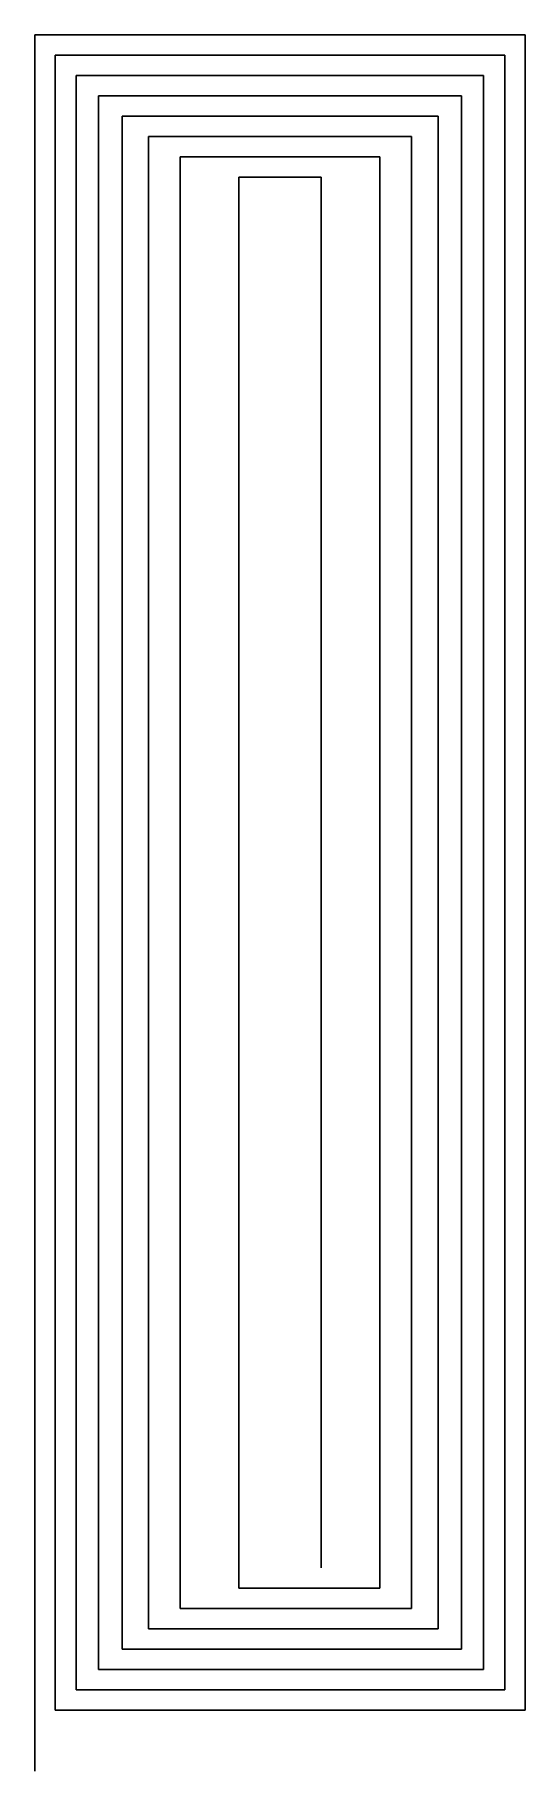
# Model space of a CAD drawing. Extents: x 2 to 98, y -170 to 170.
import ezdxf

# ---------------------------------------------------------------- set-up
doc = ezdxf.new("R2010")
doc.units = 0
doc.layers.add('MyLines', color=7, linetype='Continuous')

msp = doc.modelspace()

# ---------------------------------------------------------------- linework, layer by layer
at = {"layer": 'MyLines'}
for p, q in [((1.99, -161.56), (1.99, 169.5)), ((1.99, 169.5), (1.99, 169.5)), ((1.99, 169.5), (3.94, 169.5)), ((3.94, 169.5), (5.9, 169.5)), ((5.9, 169.5), (7.85, 169.5)), ((7.85, 169.5), (9.81, 169.5)), ((9.81, 169.5), (11.76, 169.5)), ((11.76, 169.5), (13.72, 169.5)), ((13.72, 169.5), (15.67, 169.5)), ((15.67, 169.5), (17.62, 169.5)), ((17.62, 169.5), (19.58, 169.5)), ((19.58, 169.5), (21.53, 169.5)), ((21.53, 169.5), (23.49, 169.5)), ((23.49, 169.5), (25.44, 169.5)), ((25.44, 169.5), (27.4, 169.5)), ((27.4, 169.5), (29.35, 169.5)), ((29.35, 169.5), (31.31, 169.5)), ((31.31, 169.5), (33.26, 169.5)), ((33.26, 169.5), (35.21, 169.5)), ((35.21, 169.5), (37.17, 169.5)), ((37.17, 169.5), (39.12, 169.5)), ((39.12, 169.5), (41.08, 169.5)), ((41.08, 169.5), (43.03, 169.5)), ((43.03, 169.5), (44.99, 169.5)), ((44.99, 169.5), (46.94, 169.5)), ((46.94, 169.5), (48.9, 169.5)), ((48.9, 169.5), (50.85, 169.5)), ((50.85, 169.5), (52.8, 169.5)), ((52.8, 169.5), (54.76, 169.5)), ((54.76, 169.5), (56.71, 169.5)), ((56.71, 169.5), (58.67, 169.5)), ((58.67, 169.5), (60.62, 169.5)), ((60.62, 169.5), (62.58, 169.5)), ((62.58, 169.5), (64.53, 169.5)), ((64.53, 169.5), (66.49, 169.5)), ((66.49, 169.5), (68.44, 169.5)), ((68.44, 169.5), (70.39, 169.5)), ((70.39, 169.5), (72.35, 169.5)), ((72.35, 169.5), (74.3, 169.5)), ((74.3, 169.5), (76.26, 169.5)), ((76.26, 169.5), (78.21, 169.5)), ((78.21, 169.5), (80.17, 169.5)), ((80.17, 169.5), (82.12, 169.5)), ((82.12, 169.5), (84.08, 169.5)), ((84.08, 169.5), (86.03, 169.5)), ((86.03, 169.5), (87.98, 169.5)), ((87.98, 169.5), (89.94, 169.5)), ((89.94, 169.5), (91.89, 169.5)), ((91.89, 169.5), (93.85, 169.5)), ((93.85, 169.5), (95.8, 169.5)), ((95.8, 169.5), (97.76, 169.5)), ((97.76, 169.5), (97.76, -157.59)), ((6, -157.59), (6, 165.53)), ((6, 165.53), (6, 165.53)), ((6, 165.53), (7.79, 165.53)), ((7.79, 165.53), (9.58, 165.53)), ((9.58, 165.53), (11.37, 165.53)), ((11.37, 165.53), (13.16, 165.53)), ((13.16, 165.53), (14.95, 165.53)), ((14.95, 165.53), (16.75, 165.53)), ((16.75, 165.53), (18.54, 165.53)), ((18.54, 165.53), (20.33, 165.53)), ((20.33, 165.53), (22.12, 165.53)), ((22.12, 165.53), (23.91, 165.53)), ((23.91, 165.53), (25.7, 165.53)), ((25.7, 165.53), (27.49, 165.53)), ((27.49, 165.53), (29.28, 165.53)), ((29.28, 165.53), (31.07, 165.53)), ((31.07, 165.53), (32.86, 165.53)), ((32.86, 165.53), (34.65, 165.53)), ((34.65, 165.53), (36.44, 165.53)), ((36.44, 165.53), (38.23, 165.53)), ((38.23, 165.53), (40.02, 165.53)), ((40.02, 165.53), (41.81, 165.53)), ((41.81, 165.53), (43.61, 165.53)), ((43.61, 165.53), (45.4, 165.53)), ((45.4, 165.53), (47.19, 165.53)), ((47.19, 165.53), (48.98, 165.53)), ((48.98, 165.53), (50.77, 165.53)), ((50.77, 165.53), (52.56, 165.53)), ((52.56, 165.53), (54.35, 165.53)), ((54.35, 165.53), (56.14, 165.53)), ((56.14, 165.53), (57.93, 165.53)), ((57.93, 165.53), (59.72, 165.53)), ((59.72, 165.53), (61.51, 165.53)), ((61.51, 165.53), (63.3, 165.53)), ((63.3, 165.53), (65.09, 165.53)), ((65.09, 165.53), (66.88, 165.53)), ((66.88, 165.53), (68.68, 165.53)), ((68.68, 165.53), (70.47, 165.53)), ((70.47, 165.53), (72.26, 165.53)), ((72.26, 165.53), (74.05, 165.53)), ((74.05, 165.53), (75.84, 165.53)), ((75.84, 165.53), (77.63, 165.53)), ((77.63, 165.53), (79.42, 165.53)), ((79.42, 165.53), (81.21, 165.53)), ((81.21, 165.53), (83, 165.53)), ((83, 165.53), (84.79, 165.53)), ((84.79, 165.53), (86.58, 165.53)), ((86.58, 165.53), (88.37, 165.53)), ((88.37, 165.53), (90.16, 165.53)), ((90.16, 165.53), (91.95, 165.53)), ((91.95, 165.53), (93.74, 165.53)), ((93.74, 165.53), (93.74, -153.62)), ((10.11, -153.62), (10.11, 161.56)), ((10.11, 161.56), (10.11, 161.56)), ((10.11, 161.56), (11.74, 161.56)), ((11.74, 161.56), (13.36, 161.56)), ((13.36, 161.56), (14.98, 161.56)), ((14.98, 161.56), (16.6, 161.56)), ((16.6, 161.56), (18.23, 161.56)), ((18.23, 161.56), (19.85, 161.56)), ((19.85, 161.56), (21.47, 161.56)), ((21.47, 161.56), (23.1, 161.56)), ((23.1, 161.56), (24.72, 161.56)), ((24.72, 161.56), (26.34, 161.56)), ((26.34, 161.56), (27.96, 161.56)), ((27.96, 161.56), (29.59, 161.56)), ((29.59, 161.56), (31.21, 161.56)), ((31.21, 161.56), (32.83, 161.56)), ((32.83, 161.56), (34.46, 161.56)), ((34.46, 161.56), (36.08, 161.56)), ((36.08, 161.56), (37.7, 161.56)), ((37.7, 161.56), (39.32, 161.56)), ((39.32, 161.56), (40.95, 161.56)), ((40.95, 161.56), (42.57, 161.56)), ((42.57, 161.56), (44.19, 161.56)), ((44.19, 161.56), (45.82, 161.56)), ((45.82, 161.56), (47.44, 161.56)), ((47.44, 161.56), (49.06, 161.56)), ((49.06, 161.56), (50.68, 161.56)), ((50.68, 161.56), (52.31, 161.56)), ((52.31, 161.56), (53.93, 161.56)), ((53.93, 161.56), (55.55, 161.56)), ((55.55, 161.56), (57.18, 161.56)), ((57.18, 161.56), (58.8, 161.56)), ((58.8, 161.56), (60.42, 161.56)), ((60.42, 161.56), (62.04, 161.56)), ((62.04, 161.56), (63.67, 161.56)), ((63.67, 161.56), (65.29, 161.56)), ((65.29, 161.56), (66.91, 161.56)), ((66.91, 161.56), (68.54, 161.56)), ((68.54, 161.56), (70.16, 161.56)), ((70.16, 161.56), (71.78, 161.56)), ((71.78, 161.56), (73.4, 161.56)), ((73.4, 161.56), (75.03, 161.56)), ((75.03, 161.56), (76.65, 161.56)), ((76.65, 161.56), (78.27, 161.56)), ((78.27, 161.56), (79.9, 161.56)), ((79.9, 161.56), (81.52, 161.56)), ((81.52, 161.56), (83.14, 161.56)), ((83.14, 161.56), (84.76, 161.56)), ((84.76, 161.56), (86.39, 161.56)), ((86.39, 161.56), (88.01, 161.56)), ((88.01, 161.56), (89.63, 161.56)), ((89.63, 161.56), (89.63, -149.66)), ((14.41, -149.66), (14.41, 157.59)), ((14.41, 157.59), (14.41, 157.59)), ((14.41, 157.59), (15.86, 157.59)), ((15.86, 157.59), (17.31, 157.59)), ((17.31, 157.59), (18.76, 157.59)), ((18.76, 157.59), (20.2, 157.59)), ((20.2, 157.59), (21.65, 157.59)), ((21.65, 157.59), (23.1, 157.59)), ((23.1, 157.59), (24.55, 157.59)), ((24.55, 157.59), (25.99, 157.59)), ((25.99, 157.59), (27.44, 157.59)), ((27.44, 157.59), (28.89, 157.59)), ((28.89, 157.59), (30.33, 157.59)), ((30.33, 157.59), (31.78, 157.59)), ((31.78, 157.59), (33.23, 157.59)), ((33.23, 157.59), (34.68, 157.59)), ((34.68, 157.59), (36.12, 157.59)), ((36.12, 157.59), (37.57, 157.59)), ((37.57, 157.59), (39.02, 157.59)), ((39.02, 157.59), (40.47, 157.59)), ((40.47, 157.59), (41.91, 157.59)), ((41.91, 157.59), (43.36, 157.59)), ((43.36, 157.59), (44.81, 157.59)), ((44.81, 157.59), (46.25, 157.59)), ((46.25, 157.59), (47.7, 157.59)), ((47.7, 157.59), (49.15, 157.59)), ((49.15, 157.59), (50.6, 157.59)), ((50.6, 157.59), (52.04, 157.59)), ((52.04, 157.59), (53.49, 157.59)), ((53.49, 157.59), (54.94, 157.59)), ((54.94, 157.59), (56.39, 157.59)), ((56.39, 157.59), (57.83, 157.59)), ((57.83, 157.59), (59.28, 157.59)), ((59.28, 157.59), (60.73, 157.59)), ((60.73, 157.59), (62.17, 157.59)), ((62.17, 157.59), (63.62, 157.59)), ((63.62, 157.59), (65.07, 157.59)), ((65.07, 157.59), (66.52, 157.59)), ((66.52, 157.59), (67.96, 157.59)), ((67.96, 157.59), (69.41, 157.59)), ((69.41, 157.59), (70.86, 157.59)), ((70.86, 157.59), (72.31, 157.59)), ((72.31, 157.59), (73.75, 157.59)), ((73.75, 157.59), (75.2, 157.59)), ((75.2, 157.59), (76.65, 157.59)), ((76.65, 157.59), (78.09, 157.59)), ((78.09, 157.59), (79.54, 157.59)), ((79.54, 157.59), (80.99, 157.59)), ((80.99, 157.59), (82.44, 157.59)), ((82.44, 157.59), (83.88, 157.59)), ((83.88, 157.59), (85.33, 157.59)), ((85.33, 157.59), (85.33, -145.69)), ((19.03, -145.69), (19.03, 153.62)), ((19.03, 153.62), (19.03, 153.62)), ((19.03, 153.62), (20.29, 153.62)), ((20.29, 153.62), (21.55, 153.62)), ((21.55, 153.62), (22.81, 153.62)), ((22.81, 153.62), (24.07, 153.62)), ((24.07, 153.62), (25.32, 153.62)), ((25.32, 153.62), (26.58, 153.62)), ((26.58, 153.62), (27.84, 153.62)), ((27.84, 153.62), (29.1, 153.62)), ((29.1, 153.62), (30.36, 153.62)), ((30.36, 153.62), (31.62, 153.62)), ((31.62, 153.62), (32.88, 153.62)), ((32.88, 153.62), (34.14, 153.62)), ((34.14, 153.62), (35.4, 153.62)), ((35.4, 153.62), (36.65, 153.62)), ((36.65, 153.62), (37.91, 153.62)), ((37.91, 153.62), (39.17, 153.62)), ((39.17, 153.62), (40.43, 153.62)), ((40.43, 153.62), (41.69, 153.62)), ((41.69, 153.62), (42.95, 153.62)), ((42.95, 153.62), (44.21, 153.62)), ((44.21, 153.62), (45.47, 153.62)), ((45.47, 153.62), (46.73, 153.62)), ((46.73, 153.62), (47.98, 153.62)), ((47.98, 153.62), (49.24, 153.62)), ((49.24, 153.62), (50.5, 153.62)), ((50.5, 153.62), (51.76, 153.62)), ((51.76, 153.62), (53.02, 153.62)), ((53.02, 153.62), (54.28, 153.62)), ((54.28, 153.62), (55.54, 153.62)), ((55.54, 153.62), (56.8, 153.62)), ((56.8, 153.62), (58.06, 153.62)), ((58.06, 153.62), (59.31, 153.62)), ((59.31, 153.62), (60.57, 153.62)), ((60.57, 153.62), (61.83, 153.62)), ((61.83, 153.62), (63.09, 153.62)), ((63.09, 153.62), (64.35, 153.62)), ((64.35, 153.62), (65.61, 153.62)), ((65.61, 153.62), (66.87, 153.62)), ((66.87, 153.62), (68.13, 153.62)), ((68.13, 153.62), (69.39, 153.62)), ((69.39, 153.62), (70.64, 153.62)), ((70.64, 153.62), (71.9, 153.62)), ((71.9, 153.62), (73.16, 153.62)), ((73.16, 153.62), (74.42, 153.62)), ((74.42, 153.62), (75.68, 153.62)), ((75.68, 153.62), (76.94, 153.62)), ((76.94, 153.62), (78.2, 153.62)), ((78.2, 153.62), (79.46, 153.62)), ((79.46, 153.62), (80.72, 153.62)), ((80.72, 153.62), (80.72, -141.72)), ((24.18, -141.72), (24.18, 149.66)), ((24.18, 149.66), (24.18, 149.66)), ((24.18, 149.66), (25.23, 149.66)), ((25.23, 149.66), (26.28, 149.66)), ((26.28, 149.66), (27.33, 149.66)), ((27.33, 149.66), (28.38, 149.66)), ((28.38, 149.66), (29.42, 149.66)), ((29.42, 149.66), (30.47, 149.66)), ((30.47, 149.66), (31.52, 149.66)), ((31.52, 149.66), (32.57, 149.66)), ((32.57, 149.66), (33.62, 149.66)), ((33.62, 149.66), (34.67, 149.66)), ((34.67, 149.66), (35.72, 149.66)), ((35.72, 149.66), (36.76, 149.66)), ((36.76, 149.66), (37.81, 149.66)), ((37.81, 149.66), (38.86, 149.66)), ((38.86, 149.66), (39.91, 149.66)), ((39.91, 149.66), (40.96, 149.66)), ((40.96, 149.66), (42.01, 149.66)), ((42.01, 149.66), (43.06, 149.66)), ((43.06, 149.66), (44.11, 149.66)), ((44.11, 149.66), (45.15, 149.66)), ((45.15, 149.66), (46.2, 149.66)), ((46.2, 149.66), (47.25, 149.66)), ((47.25, 149.66), (48.3, 149.66)), ((48.3, 149.66), (49.35, 149.66)), ((49.35, 149.66), (50.4, 149.66)), ((50.4, 149.66), (51.45, 149.66)), ((51.45, 149.66), (52.49, 149.66)), ((52.49, 149.66), (53.54, 149.66)), ((53.54, 149.66), (54.59, 149.66)), ((54.59, 149.66), (55.64, 149.66)), ((55.64, 149.66), (56.69, 149.66)), ((56.69, 149.66), (57.74, 149.66)), ((57.74, 149.66), (58.79, 149.66)), ((58.79, 149.66), (59.84, 149.66)), ((59.84, 149.66), (60.88, 149.66)), ((60.88, 149.66), (61.93, 149.66)), ((61.93, 149.66), (62.98, 149.66)), ((62.98, 149.66), (64.03, 149.66)), ((64.03, 149.66), (65.08, 149.66)), ((65.08, 149.66), (66.13, 149.66)), ((66.13, 149.66), (67.18, 149.66)), ((67.18, 149.66), (68.22, 149.66)), ((68.22, 149.66), (69.27, 149.66)), ((69.27, 149.66), (70.32, 149.66)), ((70.32, 149.66), (71.37, 149.66)), ((71.37, 149.66), (72.42, 149.66)), ((72.42, 149.66), (73.47, 149.66)), ((73.47, 149.66), (74.52, 149.66)), ((74.52, 149.66), (75.56, 149.66)), ((75.56, 149.66), (75.56, -137.75)), ((30.38, -137.75), (30.38, 145.69)), ((30.38, 145.69), (30.38, 145.69)), ((30.38, 145.69), (31.17, 145.69)), ((31.17, 145.69), (31.97, 145.69)), ((31.97, 145.69), (32.76, 145.69)), ((32.76, 145.69), (33.56, 145.69)), ((33.56, 145.69), (34.36, 145.69)), ((34.36, 145.69), (35.15, 145.69)), ((35.15, 145.69), (35.95, 145.69)), ((35.95, 145.69), (36.74, 145.69)), ((36.74, 145.69), (37.54, 145.69)), ((37.54, 145.69), (38.33, 145.69)), ((38.33, 145.69), (39.13, 145.69)), ((39.13, 145.69), (39.93, 145.69)), ((39.93, 145.69), (40.72, 145.69)), ((40.72, 145.69), (41.52, 145.69)), ((41.52, 145.69), (42.31, 145.69)), ((42.31, 145.69), (43.11, 145.69)), ((43.11, 145.69), (43.9, 145.69)), ((43.9, 145.69), (44.7, 145.69)), ((44.7, 145.69), (45.5, 145.69)), ((45.5, 145.69), (46.29, 145.69)), ((46.29, 145.69), (47.09, 145.69)), ((47.09, 145.69), (47.88, 145.69)), ((47.88, 145.69), (48.68, 145.69)), ((48.68, 145.69), (49.47, 145.69)), ((49.47, 145.69), (50.27, 145.69)), ((50.27, 145.69), (51.07, 145.69)), ((51.07, 145.69), (51.86, 145.69)), ((51.86, 145.69), (52.66, 145.69)), ((52.66, 145.69), (53.45, 145.69)), ((53.45, 145.69), (54.25, 145.69)), ((54.25, 145.69), (55.05, 145.69)), ((55.05, 145.69), (55.84, 145.69)), ((55.84, 145.69), (56.64, 145.69)), ((56.64, 145.69), (57.43, 145.69)), ((57.43, 145.69), (58.23, 145.69)), ((58.23, 145.69), (59.02, 145.69)), ((59.02, 145.69), (59.82, 145.69)), ((59.82, 145.69), (60.62, 145.69)), ((60.62, 145.69), (61.41, 145.69)), ((61.41, 145.69), (62.21, 145.69)), ((62.21, 145.69), (63, 145.69)), ((63, 145.69), (63.8, 145.69)), ((63.8, 145.69), (64.59, 145.69)), ((64.59, 145.69), (65.39, 145.69)), ((65.39, 145.69), (66.19, 145.69)), ((66.19, 145.69), (66.98, 145.69)), ((66.98, 145.69), (67.78, 145.69)), ((67.78, 145.69), (68.57, 145.69)), ((68.57, 145.69), (69.37, 145.69)), ((69.37, 145.69), (69.37, -133.78)), ((41.85, -133.78), (41.85, 141.72)), ((41.85, 141.72), (41.85, 141.72)), ((41.85, 141.72), (42.18, 141.72)), ((42.18, 141.72), (42.51, 141.72)), ((42.51, 141.72), (42.83, 141.72)), ((42.83, 141.72), (43.16, 141.72)), ((43.16, 141.72), (43.49, 141.72)), ((43.49, 141.72), (43.81, 141.72)), ((43.81, 141.72), (44.14, 141.72)), ((44.14, 141.72), (44.47, 141.72)), ((44.47, 141.72), (44.8, 141.72)), ((44.8, 141.72), (45.12, 141.72)), ((45.12, 141.72), (45.45, 141.72)), ((45.45, 141.72), (45.78, 141.72)), ((45.78, 141.72), (46.11, 141.72)), ((46.11, 141.72), (46.43, 141.72)), ((46.43, 141.72), (46.76, 141.72)), ((46.76, 141.72), (47.09, 141.72)), ((47.09, 141.72), (47.42, 141.72)), ((47.42, 141.72), (47.74, 141.72)), ((47.74, 141.72), (48.07, 141.72)), ((48.07, 141.72), (48.4, 141.72)), ((48.4, 141.72), (48.73, 141.72)), ((48.73, 141.72), (49.05, 141.72)), ((49.05, 141.72), (49.38, 141.72)), ((49.38, 141.72), (49.71, 141.72)), ((49.71, 141.72), (50.04, 141.72)), ((50.04, 141.72), (50.36, 141.72)), ((50.36, 141.72), (50.69, 141.72)), ((50.69, 141.72), (51.02, 141.72)), ((51.02, 141.72), (51.35, 141.72)), ((51.35, 141.72), (51.67, 141.72)), ((51.67, 141.72), (52, 141.72)), ((52, 141.72), (52.33, 141.72)), ((52.33, 141.72), (52.66, 141.72)), ((52.66, 141.72), (52.98, 141.72)), ((52.98, 141.72), (53.31, 141.72)), ((53.31, 141.72), (53.64, 141.72)), ((53.64, 141.72), (53.97, 141.72)), ((53.97, 141.72), (54.29, 141.72)), ((54.29, 141.72), (54.62, 141.72)), ((54.62, 141.72), (54.95, 141.72)), ((54.95, 141.72), (55.28, 141.72)), ((55.28, 141.72), (55.6, 141.72)), ((55.6, 141.72), (55.93, 141.72)), ((55.93, 141.72), (56.26, 141.72)), ((56.26, 141.72), (56.59, 141.72)), ((56.59, 141.72), (56.91, 141.72)), ((56.91, 141.72), (57.24, 141.72)), ((57.24, 141.72), (57.57, 141.72)), ((57.57, 141.72), (57.9, 141.72)), ((57.9, 141.72), (57.9, -129.81)), ((57.9, -129.81), (57.9, -129.81)), ((57.9, -129.81), (57.9, -129.81)), ((57.9, -129.81), (57.9, -129.81)), ((57.9, -129.81), (57.9, -129.81)), ((57.9, -129.81), (57.9, -129.81)), ((57.9, -129.81), (57.9, -129.81)), ((57.9, -129.81), (57.9, -129.81)), ((57.9, -129.81), (57.9, -129.81)), ((57.9, -129.81), (57.9, -129.81)), ((57.9, -129.81), (57.9, -129.81)), ((57.9, -129.81), (57.9, -129.81)), ((57.9, -129.81), (57.9, -129.81)), ((57.9, -129.81), (57.9, -129.81)), ((57.9, -129.81), (57.9, -129.81)), ((57.9, -129.81), (57.9, -129.81)), ((57.9, -129.81), (57.9, -129.81)), ((57.9, -129.81), (57.9, -129.81)), ((57.9, -129.81), (57.9, -129.81)), ((57.9, -129.81), (57.9, -129.81)), ((57.9, -129.81), (57.9, -129.81)), ((57.9, -129.81), (57.9, -129.81)), ((57.9, -129.81), (57.9, -129.81)), ((57.9, -129.81), (57.9, -129.81)), ((57.9, -129.81), (57.9, -129.81)), ((57.9, -129.81), (57.9, -129.81)), ((57.9, -129.81), (57.9, -129.81)), ((57.9, -129.81), (57.9, -129.81)), ((57.9, -129.81), (57.9, -129.81)), ((57.9, -129.81), (57.9, -129.81)), ((57.9, -129.81), (57.9, -129.81)), ((57.9, -129.81), (57.9, -129.81)), ((57.9, -129.81), (57.9, -129.81)), ((57.9, -129.81), (57.9, -129.81)), ((57.9, -129.81), (57.9, -129.81)), ((57.9, -129.81), (57.9, -129.81)), ((57.9, -129.81), (57.9, -129.81)), ((57.9, -129.81), (57.9, -129.81)), ((57.9, -129.81), (57.9, -129.81)), ((57.9, -129.81), (57.9, -129.81)), ((57.9, -129.81), (57.9, -129.81)), ((57.9, -129.81), (57.9, -129.81)), ((57.9, -129.81), (57.9, -129.81)), ((57.9, -129.81), (57.9, -129.81)), ((57.9, -129.81), (57.9, -129.81)), ((57.9, -129.81), (57.9, -129.81)), ((57.9, -129.81), (57.9, -129.81)), ((57.9, -129.81), (57.9, -129.81)), ((57.9, -129.81), (57.9, -129.81)), ((57.9, -129.81), (57.9, -129.81)), ((57.9, -129.81), (57.9, -129.81)), ((42.41, -133.78), (41.85, -133.78)), ((41.85, -133.78), (41.85, -133.78)), ((42.97, -133.78), (42.41, -133.78)), ((43.53, -133.78), (42.97, -133.78)), ((44.1, -133.78), (43.53, -133.78)), ((44.66, -133.78), (44.1, -133.78)), ((45.22, -133.78), (44.66, -133.78)), ((45.78, -133.78), (45.22, -133.78)), ((46.34, -133.78), (45.78, -133.78)), ((46.9, -133.78), (46.34, -133.78)), ((47.47, -133.78), (46.9, -133.78)), ((48.03, -133.78), (47.47, -133.78)), ((48.59, -133.78), (48.03, -133.78)), ((49.15, -133.78), (48.59, -133.78)), ((49.71, -133.78), (49.15, -133.78)), ((50.27, -133.78), (49.71, -133.78)), ((50.84, -133.78), (50.27, -133.78)), ((51.4, -133.78), (50.84, -133.78)), ((51.96, -133.78), (51.4, -133.78)), ((52.52, -133.78), (51.96, -133.78)), ((53.08, -133.78), (52.52, -133.78)), ((53.64, -133.78), (53.08, -133.78)), ((54.21, -133.78), (53.64, -133.78)), ((54.77, -133.78), (54.21, -133.78)), ((55.33, -133.78), (54.77, -133.78)), ((55.89, -133.78), (55.33, -133.78)), ((56.45, -133.78), (55.89, -133.78)), ((57.01, -133.78), (56.45, -133.78)), ((57.58, -133.78), (57.01, -133.78)), ((58.14, -133.78), (57.58, -133.78)), ((58.7, -133.78), (58.14, -133.78)), ((59.26, -133.78), (58.7, -133.78)), ((59.82, -133.78), (59.26, -133.78)), ((60.38, -133.78), (59.82, -133.78)), ((60.94, -133.78), (60.38, -133.78)), ((61.51, -133.78), (60.94, -133.78)), ((62.07, -133.78), (61.51, -133.78)), ((62.63, -133.78), (62.07, -133.78)), ((63.19, -133.78), (62.63, -133.78)), ((63.75, -133.78), (63.19, -133.78)), ((64.31, -133.78), (63.75, -133.78)), ((64.88, -133.78), (64.31, -133.78)), ((65.44, -133.78), (64.88, -133.78)), ((66, -133.78), (65.44, -133.78)), ((66.56, -133.78), (66, -133.78)), ((67.12, -133.78), (66.56, -133.78)), ((67.68, -133.78), (67.12, -133.78)), ((68.25, -133.78), (67.68, -133.78)), ((68.81, -133.78), (68.25, -133.78)), ((69.37, -133.78), (68.81, -133.78)), ((69.37, -133.78), (69.37, -133.78)), ((31.3, -137.75), (30.38, -137.75)), ((30.38, -137.75), (30.38, -137.75)), ((32.22, -137.75), (31.3, -137.75)), ((33.14, -137.75), (32.22, -137.75)), ((34.07, -137.75), (33.14, -137.75)), ((34.99, -137.75), (34.07, -137.75)), ((35.91, -137.75), (34.99, -137.75)), ((36.83, -137.75), (35.91, -137.75)), ((37.75, -137.75), (36.83, -137.75)), ((38.68, -137.75), (37.75, -137.75)), ((39.6, -137.75), (38.68, -137.75)), ((40.52, -137.75), (39.6, -137.75)), ((41.44, -137.75), (40.52, -137.75)), ((42.37, -137.75), (41.44, -137.75)), ((43.29, -137.75), (42.37, -137.75)), ((44.21, -137.75), (43.29, -137.75)), ((45.13, -137.75), (44.21, -137.75)), ((46.05, -137.75), (45.13, -137.75)), ((46.98, -137.75), (46.05, -137.75)), ((47.9, -137.75), (46.98, -137.75)), ((48.82, -137.75), (47.9, -137.75)), ((49.74, -137.75), (48.82, -137.75)), ((50.67, -137.75), (49.74, -137.75)), ((51.59, -137.75), (50.67, -137.75)), ((52.51, -137.75), (51.59, -137.75)), ((53.43, -137.75), (52.51, -137.75)), ((54.35, -137.75), (53.43, -137.75)), ((55.28, -137.75), (54.35, -137.75)), ((56.2, -137.75), (55.28, -137.75)), ((57.12, -137.75), (56.2, -137.75)), ((58.04, -137.75), (57.12, -137.75)), ((58.97, -137.75), (58.04, -137.75)), ((59.89, -137.75), (58.97, -137.75)), ((60.81, -137.75), (59.89, -137.75)), ((61.73, -137.75), (60.81, -137.75)), ((62.65, -137.75), (61.73, -137.75)), ((63.58, -137.75), (62.65, -137.75)), ((64.5, -137.75), (63.58, -137.75)), ((65.42, -137.75), (64.5, -137.75)), ((66.34, -137.75), (65.42, -137.75)), ((67.27, -137.75), (66.34, -137.75)), ((68.19, -137.75), (67.27, -137.75)), ((69.11, -137.75), (68.19, -137.75)), ((70.03, -137.75), (69.11, -137.75)), ((70.95, -137.75), (70.03, -137.75)), ((71.88, -137.75), (70.95, -137.75)), ((72.8, -137.75), (71.88, -137.75)), ((73.72, -137.75), (72.8, -137.75)), ((74.64, -137.75), (73.72, -137.75)), ((75.56, -137.75), (74.64, -137.75)), ((75.56, -137.75), (75.56, -137.75)), ((25.33, -141.72), (24.18, -141.72)), ((24.18, -141.72), (24.18, -141.72)), ((26.49, -141.72), (25.33, -141.72)), ((27.64, -141.72), (26.49, -141.72)), ((28.8, -141.72), (27.64, -141.72)), ((29.95, -141.72), (28.8, -141.72)), ((31.1, -141.72), (29.95, -141.72)), ((32.26, -141.72), (31.1, -141.72)), ((33.41, -141.72), (32.26, -141.72)), ((34.56, -141.72), (33.41, -141.72)), ((35.72, -141.72), (34.56, -141.72)), ((36.87, -141.72), (35.72, -141.72)), ((38.03, -141.72), (36.87, -141.72)), ((39.18, -141.72), (38.03, -141.72)), ((40.33, -141.72), (39.18, -141.72)), ((41.49, -141.72), (40.33, -141.72)), ((42.64, -141.72), (41.49, -141.72)), ((43.79, -141.72), (42.64, -141.72)), ((44.95, -141.72), (43.79, -141.72)), ((46.1, -141.72), (44.95, -141.72)), ((47.26, -141.72), (46.1, -141.72)), ((48.41, -141.72), (47.26, -141.72)), ((49.56, -141.72), (48.41, -141.72)), ((50.72, -141.72), (49.56, -141.72)), ((51.87, -141.72), (50.72, -141.72)), ((53.03, -141.72), (51.87, -141.72)), ((54.18, -141.72), (53.03, -141.72)), ((55.33, -141.72), (54.18, -141.72)), ((56.49, -141.72), (55.33, -141.72)), ((57.64, -141.72), (56.49, -141.72)), ((58.79, -141.72), (57.64, -141.72)), ((59.95, -141.72), (58.79, -141.72)), ((61.1, -141.72), (59.95, -141.72)), ((62.26, -141.72), (61.1, -141.72)), ((63.41, -141.72), (62.26, -141.72)), ((64.56, -141.72), (63.41, -141.72)), ((65.72, -141.72), (64.56, -141.72)), ((66.87, -141.72), (65.72, -141.72)), ((68.02, -141.72), (66.87, -141.72)), ((69.18, -141.72), (68.02, -141.72)), ((70.33, -141.72), (69.18, -141.72)), ((71.49, -141.72), (70.33, -141.72)), ((72.64, -141.72), (71.49, -141.72)), ((73.79, -141.72), (72.64, -141.72)), ((74.95, -141.72), (73.79, -141.72)), ((76.1, -141.72), (74.95, -141.72)), ((77.25, -141.72), (76.1, -141.72)), ((78.41, -141.72), (77.25, -141.72)), ((79.56, -141.72), (78.41, -141.72)), ((80.72, -141.72), (79.56, -141.72)), ((80.72, -141.72), (80.72, -141.72)), ((20.38, -145.69), (19.03, -145.69)), ((19.03, -145.69), (19.03, -145.69)), ((21.74, -145.69), (20.38, -145.69)), ((23.09, -145.69), (21.74, -145.69)), ((24.44, -145.69), (23.09, -145.69)), ((25.8, -145.69), (24.44, -145.69)), ((27.15, -145.69), (25.8, -145.69)), ((28.5, -145.69), (27.15, -145.69)), ((29.85, -145.69), (28.5, -145.69)), ((31.21, -145.69), (29.85, -145.69)), ((32.56, -145.69), (31.21, -145.69)), ((33.91, -145.69), (32.56, -145.69)), ((35.27, -145.69), (33.91, -145.69)), ((36.62, -145.69), (35.27, -145.69)), ((37.97, -145.69), (36.62, -145.69)), ((39.33, -145.69), (37.97, -145.69)), ((40.68, -145.69), (39.33, -145.69)), ((42.03, -145.69), (40.68, -145.69)), ((43.39, -145.69), (42.03, -145.69)), ((44.74, -145.69), (43.39, -145.69)), ((46.09, -145.69), (44.74, -145.69)), ((47.44, -145.69), (46.09, -145.69)), ((48.8, -145.69), (47.44, -145.69)), ((50.15, -145.69), (48.8, -145.69)), ((51.5, -145.69), (50.15, -145.69)), ((52.86, -145.69), (51.5, -145.69)), ((54.21, -145.69), (52.86, -145.69)), ((55.56, -145.69), (54.21, -145.69)), ((56.92, -145.69), (55.56, -145.69)), ((58.27, -145.69), (56.92, -145.69)), ((59.62, -145.69), (58.27, -145.69)), ((60.98, -145.69), (59.62, -145.69)), ((62.33, -145.69), (60.98, -145.69)), ((63.68, -145.69), (62.33, -145.69)), ((65.03, -145.69), (63.68, -145.69)), ((66.39, -145.69), (65.03, -145.69)), ((67.74, -145.69), (66.39, -145.69)), ((69.09, -145.69), (67.74, -145.69)), ((70.45, -145.69), (69.09, -145.69)), ((71.8, -145.69), (70.45, -145.69)), ((73.15, -145.69), (71.8, -145.69)), ((74.51, -145.69), (73.15, -145.69)), ((75.86, -145.69), (74.51, -145.69)), ((77.21, -145.69), (75.86, -145.69)), ((78.57, -145.69), (77.21, -145.69)), ((79.92, -145.69), (78.57, -145.69)), ((81.27, -145.69), (79.92, -145.69)), ((82.62, -145.69), (81.27, -145.69)), ((83.98, -145.69), (82.62, -145.69)), ((85.33, -145.69), (83.98, -145.69)), ((85.33, -145.69), (85.33, -145.69)), ((15.95, -149.66), (14.41, -149.66)), ((14.41, -149.66), (14.41, -149.66)), ((17.48, -149.66), (15.95, -149.66)), ((19.02, -149.66), (17.48, -149.66)), ((20.55, -149.66), (19.02, -149.66)), ((22.09, -149.66), (20.55, -149.66)), ((23.62, -149.66), (22.09, -149.66)), ((25.16, -149.66), (23.62, -149.66)), ((26.69, -149.66), (25.16, -149.66)), ((28.23, -149.66), (26.69, -149.66)), ((29.76, -149.66), (28.23, -149.66)), ((31.3, -149.66), (29.76, -149.66)), ((32.84, -149.66), (31.3, -149.66)), ((34.37, -149.66), (32.84, -149.66)), ((35.91, -149.66), (34.37, -149.66)), ((37.44, -149.66), (35.91, -149.66)), ((38.98, -149.66), (37.44, -149.66)), ((40.51, -149.66), (38.98, -149.66)), ((42.05, -149.66), (40.51, -149.66)), ((43.58, -149.66), (42.05, -149.66)), ((45.12, -149.66), (43.58, -149.66)), ((46.65, -149.66), (45.12, -149.66)), ((48.19, -149.66), (46.65, -149.66)), ((49.72, -149.66), (48.19, -149.66)), ((51.26, -149.66), (49.72, -149.66)), ((52.79, -149.66), (51.26, -149.66)), ((54.33, -149.66), (52.79, -149.66)), ((55.86, -149.66), (54.33, -149.66)), ((57.4, -149.66), (55.86, -149.66)), ((58.93, -149.66), (57.4, -149.66)), ((60.47, -149.66), (58.93, -149.66)), ((62, -149.66), (60.47, -149.66)), ((63.54, -149.66), (62, -149.66)), ((65.07, -149.66), (63.54, -149.66)), ((66.61, -149.66), (65.07, -149.66)), ((68.14, -149.66), (66.61, -149.66)), ((69.68, -149.66), (68.14, -149.66)), ((71.21, -149.66), (69.68, -149.66)), ((72.75, -149.66), (71.21, -149.66)), ((74.28, -149.66), (72.75, -149.66)), ((75.82, -149.66), (74.28, -149.66)), ((77.35, -149.66), (75.82, -149.66)), ((78.89, -149.66), (77.35, -149.66)), ((80.42, -149.66), (78.89, -149.66)), ((81.96, -149.66), (80.42, -149.66)), ((83.49, -149.66), (81.96, -149.66)), ((85.03, -149.66), (83.49, -149.66)), ((86.56, -149.66), (85.03, -149.66)), ((88.1, -149.66), (86.56, -149.66)), ((89.63, -149.66), (88.1, -149.66)), ((89.63, -149.66), (89.63, -149.66)), ((11.82, -153.62), (10.11, -153.62)), ((10.11, -153.62), (10.11, -153.62)), ((13.53, -153.62), (11.82, -153.62)), ((15.23, -153.62), (13.53, -153.62)), ((16.94, -153.62), (15.23, -153.62)), ((18.65, -153.62), (16.94, -153.62)), ((20.35, -153.62), (18.65, -153.62)), ((22.06, -153.62), (20.35, -153.62)), ((23.77, -153.62), (22.06, -153.62)), ((25.47, -153.62), (23.77, -153.62)), ((27.18, -153.62), (25.47, -153.62)), ((28.89, -153.62), (27.18, -153.62)), ((30.59, -153.62), (28.89, -153.62)), ((32.3, -153.62), (30.59, -153.62)), ((34.01, -153.62), (32.3, -153.62)), ((35.71, -153.62), (34.01, -153.62)), ((37.42, -153.62), (35.71, -153.62)), ((39.13, -153.62), (37.42, -153.62)), ((40.84, -153.62), (39.13, -153.62)), ((42.54, -153.62), (40.84, -153.62)), ((44.25, -153.62), (42.54, -153.62)), ((45.96, -153.62), (44.25, -153.62)), ((47.66, -153.62), (45.96, -153.62)), ((49.37, -153.62), (47.66, -153.62)), ((51.08, -153.62), (49.37, -153.62)), ((52.78, -153.62), (51.08, -153.62)), ((54.49, -153.62), (52.78, -153.62)), ((56.2, -153.62), (54.49, -153.62)), ((57.9, -153.62), (56.2, -153.62)), ((59.61, -153.62), (57.9, -153.62)), ((61.32, -153.62), (59.61, -153.62)), ((63.02, -153.62), (61.32, -153.62)), ((64.73, -153.62), (63.02, -153.62)), ((66.44, -153.62), (64.73, -153.62)), ((68.14, -153.62), (66.44, -153.62)), ((69.85, -153.62), (68.14, -153.62)), ((71.56, -153.62), (69.85, -153.62)), ((73.26, -153.62), (71.56, -153.62)), ((74.97, -153.62), (73.26, -153.62)), ((76.68, -153.62), (74.97, -153.62)), ((78.38, -153.62), (76.68, -153.62)), ((80.09, -153.62), (78.38, -153.62)), ((81.8, -153.62), (80.09, -153.62)), ((83.5, -153.62), (81.8, -153.62)), ((85.21, -153.62), (83.5, -153.62)), ((86.92, -153.62), (85.21, -153.62)), ((88.62, -153.62), (86.92, -153.62)), ((90.33, -153.62), (88.62, -153.62)), ((92.04, -153.62), (90.33, -153.62)), ((93.74, -153.62), (92.04, -153.62)), ((93.74, -153.62), (93.74, -153.62)), ((7.87, -157.59), (6, -157.59)), ((6, -157.59), (6, -157.59)), ((9.75, -157.59), (7.87, -157.59)), ((11.62, -157.59), (9.75, -157.59)), ((13.49, -157.59), (11.62, -157.59)), ((15.36, -157.59), (13.49, -157.59)), ((17.24, -157.59), (15.36, -157.59)), ((19.11, -157.59), (17.24, -157.59)), ((20.98, -157.59), (19.11, -157.59)), ((22.85, -157.59), (20.98, -157.59)), ((24.73, -157.59), (22.85, -157.59)), ((26.6, -157.59), (24.73, -157.59)), ((28.47, -157.59), (26.6, -157.59)), ((30.34, -157.59), (28.47, -157.59)), ((32.22, -157.59), (30.34, -157.59)), ((34.09, -157.59), (32.22, -157.59)), ((35.96, -157.59), (34.09, -157.59)), ((37.83, -157.59), (35.96, -157.59)), ((39.71, -157.59), (37.83, -157.59)), ((41.58, -157.59), (39.71, -157.59)), ((43.45, -157.59), (41.58, -157.59)), ((45.32, -157.59), (43.45, -157.59)), ((47.2, -157.59), (45.32, -157.59)), ((49.07, -157.59), (47.2, -157.59)), ((50.94, -157.59), (49.07, -157.59)), ((52.81, -157.59), (50.94, -157.59)), ((54.69, -157.59), (52.81, -157.59)), ((56.56, -157.59), (54.69, -157.59)), ((58.43, -157.59), (56.56, -157.59)), ((60.3, -157.59), (58.43, -157.59)), ((62.18, -157.59), (60.3, -157.59)), ((64.05, -157.59), (62.18, -157.59)), ((65.92, -157.59), (64.05, -157.59)), ((67.8, -157.59), (65.92, -157.59)), ((69.67, -157.59), (67.8, -157.59)), ((71.54, -157.59), (69.67, -157.59)), ((73.41, -157.59), (71.54, -157.59)), ((75.29, -157.59), (73.41, -157.59)), ((77.16, -157.59), (75.29, -157.59)), ((79.03, -157.59), (77.16, -157.59)), ((80.9, -157.59), (79.03, -157.59)), ((82.78, -157.59), (80.9, -157.59)), ((84.65, -157.59), (82.78, -157.59)), ((86.52, -157.59), (84.65, -157.59)), ((88.39, -157.59), (86.52, -157.59)), ((90.27, -157.59), (88.39, -157.59)), ((92.14, -157.59), (90.27, -157.59)), ((94.01, -157.59), (92.14, -157.59)), ((95.88, -157.59), (94.01, -157.59)), ((97.76, -157.59), (95.88, -157.59)), ((97.76, -157.59), (97.76, -157.59)), ((1.99, -169.5), (1.99, -161.56))]:
    msp.add_line(p, q, dxfattribs=at)

doc.saveas('drawing.dxf')
